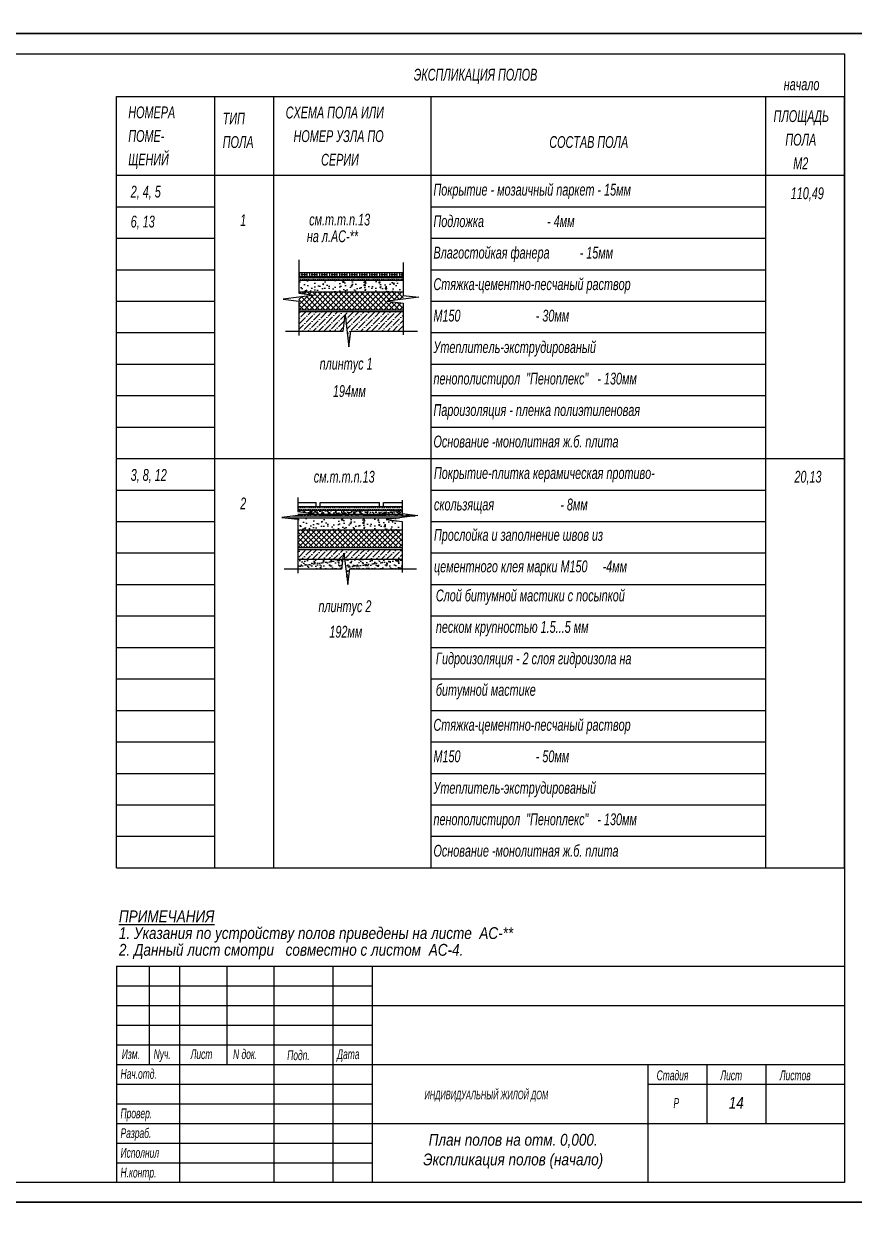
# Model space of a CAD drawing. Header units: millimetres. Extents: x 1582001 to 3303937, y 226471 to 491235.
# Drawn here: x 1854643 to 1875750, y 350400 to 380605 of the extents above; entities that cross this region are included whole.
import ezdxf

# ---------------------------------------------------------------- set-up
doc = ezdxf.new("R2010")
doc.units = ezdxf.units.MM
doc.layers.get('Defpoints').update_dxf_attribs({"color": 255, "lineweight": 30})
for name, color, linetype in [('Rasmer', 135, 'Continuous'), ('Spezifikazia', 250, 'Continuous'), ('Т-Подписи', 7, 'Continuous'), ('Формуляр', 138, 'Continuous')]:
    doc.layers.add(name, color=color, linetype=linetype)
doc.layers.add('Размеры', color=7, linetype='Continuous', lineweight=18)
doc.styles.add('STYLE1', font='ARIALNI.TTF', dxfattribs={"height": 300})

msp = doc.modelspace()

# ---------------------------------------------------------------- hatches: boundary and pattern name
at = {"layer": 'Rasmer', "ltscale": 2}
h = msp.add_hatch(dxfattribs=at)
h.set_pattern_fill('ANSI38', color=256, scale=20, angle=45, style=0)
h.set_pattern_definition([(90, (1467894.63, 401024.284), (-63.5, 1e-14), []), (180, (1467894.63, 401024.284), (-127, -63.5), [158.75, -95.25])])
h.paths.add_polyline_path([(1864288.1, 374183), (1864288.1, 374283), (1861635.8, 374283), (1861635.8, 374183)])
h = msp.add_hatch(dxfattribs=at)
h.set_pattern_fill('DOTS', color=256, scale=30, style=0)
h.set_pattern_definition([(0, (1467894.63, 408831.35), (23.8125, 47.625), [0, -47.625])])
h.paths.add_polyline_path([(1864288.1, 374088.3), (1864288.1, 374183), (1861635.8, 374183), (1861635.8, 374088.3)])
h = msp.add_hatch(dxfattribs=at)
h.set_pattern_fill('AR-CONC', color=256, scale=2, style=0)
h.set_pattern_definition([(50, (1467894.63, 409024.46), (364.36934, -31.87817), [38.1, -419.1]), (355, (1467894.63, 409024.46), (-70.48565, 382.1133), [30.48, -335.28]), (100.451, (1467925, 409021.8), (293.885, 350.23338), [32.38, -356.18]), (46.1842, (1467894.63, 409126.06), (542.1581, -84.08466), [57.15, -628.65]), (96.6356, (1467939.8, 409119.05), (474.8085, 494.8511), [48.57, -534.27]), (351.184, (1467894.63, 409126.06), (474.8092, 494.8502), [45.72, -502.92]), (21, (1467945.43, 409100.66), (303.22976, -204.53104), [38.1, -419.1]), (326, (1467945.43, 409100.66), (123.60406, 368.37593), [30.48, -335.28]), (71.4514, (1467970.7, 409083.6), (426.83298, 163.8457), [32.38, -356.18]), (37.5, (1467894.63, 409024.46), (6.177207, 169.110078), [0, -331.216, 0, -340.36, 0, -336.55]), (7.5, (1467894.63, 409024.46), (133.639325, 200.36115), [0, -194.056, 0, -323.596, 0, -128.27]), (327.5, (1467781.34, 409024.46), (271.18119, -11.45749), [0, -127, 0, -396.24, 0, -525.78]), (317.5, (1467730.54, 409024.46), (296.25836, 50.85298), [0, -165.1, 0, -263.144, 0, -373.38])])
h.paths.add_polyline_path([(1864288.1, 373996.5), (1863888.1, 374046.5), (1864222.2, 374088.3), (1861635.8, 374088.3), (1861635.8, 373788.3), (1864288.1, 373788.3)])
h = msp.add_hatch(dxfattribs=at)
h.set_pattern_fill('ANSI37', color=256, scale=30, style=0)
h.set_pattern_definition([(45, (1467894.63, 409024.46), (-67.35192, 67.35192), []), (135, (1467894.63, 409024.46), (-67.35192, -67.35192), [])])
h.paths.add_polyline_path([(1863888.1, 373552.4), (1864288.1, 373602.4), (1864288.1, 373788.3), (1861635.8, 373788.3), (1861635.8, 373758.1), (1862035.8, 373708.1), (1861635.8, 373658.1), (1861635.8, 373338.3), (1864288.1, 373338.3), (1864288.1, 373502.4)])
h = msp.add_hatch(dxfattribs=at)
h.set_pattern_fill('AR-SAND', color=256, scale=2, style=0)
h.set_pattern_definition([(37.5, (1467863.99, 402982.58), (-3.200063, 97.882647), [0, -77.216, 0, -86.36, 0, -82.55]), (7.5, (1467863.99, 402982.58), (89.904657, 143.36502), [0, -41.656, 0, -69.596, 0, -26.67]), (327.5, (1467801.51, 402982.58), (158.198474, 0.287437), [0, -25.4, 0, -91.44, 0, -119.38]), (317.5, (1467801.5, 402982.58), (152.71129, 44.585865), [0, -12.7, 0, -59.944, 0, -68.58])])
h.paths.add_polyline_path([(1861605.2, 368239.5), (1861605.2, 368210.4), (1862005.2, 368160.4), (1861493.3, 368096.4), (1864591.5, 368096.4), (1864657.4, 368104.6), (1864257.4, 368154.6), (1864257.4, 368239.5)])
h = msp.add_hatch(dxfattribs=at)
h.set_pattern_fill('DOTS', color=256, scale=30, style=0)
h.set_pattern_definition([(0, (1467863.99, 402982.577), (23.8125, 47.625), [0, -47.625])])
h.paths.add_polyline_path([(1864257.4, 368239.5), (1864257.4, 368334.2), (1861605.2, 368334.2), (1861605.2, 368239.5)])
h = msp.add_hatch(dxfattribs=at)
h.set_pattern_fill('AR-CONC', color=256, scale=2, style=0)
h.set_pattern_definition([(50, (1467864, 402982.58), (364.36934, -31.87817), [38.1, -419.1]), (355, (1467864, 402982.58), (-70.48565, 382.1133), [30.48, -335.28]), (100.451, (1467894.35, 402979.92), (293.885, 350.23338), [32.38, -356.18]), (46.1842, (1467864, 403084.18), (542.1581, -84.08466), [57.15, -628.65]), (96.6356, (1467909.17, 403077.17), (474.8085, 494.8511), [48.57, -534.27]), (351.184, (1467864, 403084.2), (474.8092, 494.8502), [45.72, -502.92]), (21, (1467914.8, 403058.78), (303.22976, -204.53104), [38.1, -419.1]), (326, (1467914.8, 403058.78), (123.60406, 368.37593), [30.48, -335.28]), (71.4514, (1467940.06, 403041.73), (426.83298, 163.8457), [32.38, -356.18]), (37.5, (1467863.99, 402982.58), (6.177207, 169.110078), [0, -331.216, 0, -340.36, 0, -336.55]), (7.5, (1467863.99, 402982.58), (133.639325, 200.36115), [0, -194.056, 0, -323.596, 0, -128.27]), (327.5, (1467750.7, 402982.58), (271.18119, -11.45749), [0, -127, 0, -396.24, 0, -525.78]), (317.5, (1467699.9, 402982.58), (296.25836, 50.85298), [0, -165.1, 0, -263.144, 0, -373.38])])
h.paths.add_polyline_path([(1861605.2, 368046.4), (1861605.2, 367746.4), (1864257.4, 367746.4), (1864257.4, 367954.6), (1863857.4, 368004.6), (1864191.5, 368046.4)])
h = msp.add_hatch(dxfattribs=at)
h.set_pattern_fill('ANSI37', color=256, scale=30, style=0)
h.set_pattern_definition([(45, (1467863.99, 402982.58), (-67.35192, 67.35192), []), (135, (1467863.99, 402982.58), (-67.35192, -67.35192), [])])
h.paths.add_polyline_path([(1861605.2, 367746.4), (1861605.2, 367296.4), (1864257.4, 367296.4), (1864257.4, 367746.4)])
h = msp.add_hatch(dxfattribs=at)
h.set_pattern_fill('ANSI36', color=256, scale=30, style=0)
h.set_pattern_definition([(45, (1467856.97, 402982.58), (50.51394, 185.217782), [238.125, -47.625, 0, -47.625])])
h.paths.add_polyline_path([(1864250.4, 367246.4), (1861598.2, 367246.4), (1861598.2, 366996.4), (1864250.4, 366996.4)])
h = msp.add_hatch(dxfattribs=at)
h.set_pattern_fill('AR-SAND', color=256, scale=3, style=0)
h.set_pattern_definition([(37.5, (1467863.99, 402982.58), (-4.800094, 146.82397), [0, -115.824, 0, -129.54, 0, -123.825]), (7.5, (1467863.99, 402982.58), (134.856985, 215.04753), [0, -62.484, 0, -104.394, 0, -40.005]), (327.5, (1467770.26, 402982.58), (237.29771, 0.431155), [0, -38.1, 0, -137.16, 0, -179.07]), (317.5, (1467770.26, 402982.58), (229.06694, 66.8788), [0, -19.05, 0, -89.916, 0, -102.87])])
h.paths.add_polyline_path([(1861605.2, 366996.4), (1861605.2, 366754.1), (1862727.5, 366754.1), (1862757.8, 366996.4)])
h.paths.add_polyline_path([(1864257.4, 366754.1), (1864257.4, 366996.4), (1862797.2, 366996.4), (1862877.5, 366354.1), (1862927.5, 366754.1)])
at = {"layer": 'Размеры', "ltscale": 100}
h = msp.add_hatch(dxfattribs=at)
h.set_pattern_fill('ANSI36', color=256, scale=30, style=0)
h.set_pattern_definition([(45, (1873455.4, 199438.38), (50.51394, 185.21778), [238.125, -47.625, 0, -47.625])])
h.paths.add_polyline_path([(1862908.1, 372396), (1862958.1, 372796), (1864288.1, 372796), (1864288.1, 373288.3), (1861635.8, 373288.3), (1861635.8, 372796), (1862758.1, 372796), (1862808.1, 373196)])

# ---------------------------------------------------------------- linework, layer by layer
at = {"layer": 'Spezifikazia', "ltscale": 100}
for p, q in [((1857000.3, 378754.9), (1875500.3, 378754.9)), ((1857000.3, 375954.9), (1857000.3, 378754.9)), ((1859500.3, 375954.9), (1859500.3, 378754.9)), ((1861000.3, 375954.9), (1861000.3, 378754.9)), ((1865000.3, 375954.9), (1865000.3, 378754.9)), ((1873500.3, 375954.9), (1873500.3, 378754.9)), ((1875500.3, 375954.9), (1875500.3, 378754.9)), ((1875500.3, 359153.9), (1875500.3, 378754.9)), ((1857000.3, 376754.9), (1875500.3, 376754.9)), ((1859500.3, 376754.9), (1859500.3, 376754.9)), ((1861000.3, 376754.9), (1861000.3, 376754.9)), ((1865000.3, 376754.9), (1873500.3, 376754.9)), ((1865092.4, 376754.9), (1872592.4, 376754.9)), ((1865092.4, 376754.9), (1872592.4, 376754.9)), ((1865092.4, 376754.9), (1872592.4, 376754.9)), ((1865092.4, 376754.9), (1872592.4, 376754.9)), ((1857000.3, 359153.9), (1857000.3, 375993.2)), ((1857000.3, 375954.9), (1859500.3, 375954.9)), ((1859500.3, 359153.9), (1859500.3, 375954.9)), ((1861000.3, 359153.9), (1861000.3, 375954.9)), ((1865000.3, 359153.9), (1865000.3, 375954.9)), ((1865000.3, 375954.9), (1873500.3, 375954.9)), ((1865000.3, 375954.9), (1873500.3, 375954.9)), ((1865000.3, 375954.9), (1873500.3, 375954.9)), ((1865000.3, 375954.9), (1873500.3, 375954.9)), ((1873500.3, 359153.9), (1873500.3, 375954.9)), ((1875500.3, 369554.8), (1875500.3, 375954.9)), ((1857000.3, 375154.9), (1859500.3, 375154.9)), ((1865000.3, 375154.9), (1873500.3, 375154.9)), ((1861635.8, 374609.1), (1861635.8, 373758.1)), ((1857000.3, 374354.9), (1859500.3, 374354.9)), ((1857000.3, 374354.9), (1859500.3, 374354.9)), ((1861635.8, 374283), (1864288.1, 374283)), ((1864288.1, 374535.5), (1864288.1, 373702.4)), ((1865000.3, 374354.8), (1873500.3, 374354.8)), ((1861635.8, 374183), (1864288.1, 374183)), ((1861635.8, 374183), (1864288.1, 374183)), ((1861635.8, 374163), (1864288.1, 374163)), ((1861635.8, 374088.3), (1864288.1, 374088.3)), ((1861635.8, 374088.3), (1864222.2, 374088.3)), ((1861635.8, 374088.3), (1864288.1, 374088.3)), ((1862035.8, 373708.1), (1861235.8, 373608.1)), ((1861635.8, 373788.3), (1864288.1, 373788.3)), ((1861635.8, 373758.1), (1862035.8, 373708.1)), ((1864688.1, 373652.4), (1863888.1, 373552.4)), ((1864288.1, 373702.4), (1864688.1, 373652.4)), ((1857000.3, 373554.9), (1859500.3, 373554.9)), ((1861235.8, 373608.1), (1861635.8, 373558.1)), ((1861635.8, 373558.1), (1861635.8, 372685.9)), ((1861635.8, 373338.3), (1864288.1, 373338.3)), ((1863888.1, 373552.4), (1864288.1, 373502.4)), ((1864288.1, 373502.4), (1864288.1, 372700.4)), ((1865000.3, 373554.8), (1873500.3, 373554.8)), ((1861635.8, 373288.3), (1864288.1, 373288.3)), ((1862758.1, 372796), (1862808.1, 373196)), ((1862808.1, 373196), (1862908.1, 372396)), ((1857000.3, 372754.9), (1859500.3, 372754.9)), ((1857000.3, 372754.9), (1859500.3, 372754.9)), ((1861295, 372796), (1862758.1, 372796)), ((1862908.1, 372396), (1862958.1, 372796)), ((1862958.1, 372796), (1864653.1, 372796)), ((1865000.3, 372754.8), (1873500.3, 372754.8)), ((1865000.3, 372754.8), (1873500.3, 372754.8)), ((1865000.3, 372754.8), (1873500.3, 372754.8)), ((1865000.3, 372754.8), (1873500.3, 372754.8)), ((1865000.3, 372754.8), (1873500.3, 372754.8)), ((1857000.3, 371954.9), (1859500.3, 371954.9)), ((1865000.3, 371954.8), (1873500.3, 371954.8)), ((1865000.3, 371954.8), (1873500.3, 371954.8)), ((1865000.3, 371954.8), (1873500.3, 371954.8)), ((1865000.3, 371954.8), (1873500.3, 371954.8)), ((1865000.3, 371954.8), (1873500.3, 371954.8)), ((1865000.3, 371954.8), (1873500.3, 371954.8)), ((1865000.3, 371954.8), (1873500.3, 371954.8)), ((1865000.3, 371954.8), (1873500.3, 371954.8)), ((1857000.3, 371154.9), (1859500.3, 371154.9)), ((1857000.3, 371154.9), (1859500.3, 371154.9)), ((1865000.3, 371154.8), (1873500.3, 371154.8)), ((1865000.3, 371154.8), (1873500.3, 371154.8)), ((1865000.3, 371154.8), (1873500.3, 371154.8)), ((1865000.3, 371154.8), (1873500.3, 371154.8)), ((1865000.3, 371154.8), (1873500.3, 371154.8)), ((1865000.3, 371154.8), (1873500.3, 371154.8)), ((1865000.3, 371154.8), (1873500.3, 371154.8)), ((1865000.3, 371154.8), (1873500.3, 371154.8)), ((1865000.3, 371154.8), (1873500.3, 371154.8)), ((1865000.3, 371154.8), (1873500.3, 371154.8)), ((1865000.3, 371154.8), (1873500.3, 371154.8)), ((1865000.3, 371154.8), (1873500.3, 371154.8)), ((1865000.3, 371154.8), (1873500.3, 371154.8)), ((1865000.3, 371154.8), (1873500.3, 371154.8)), ((1865000.3, 371154.8), (1873500.3, 371154.8)), ((1865000.3, 371154.8), (1873500.3, 371154.8)), ((1865000.3, 371154.8), (1873500.3, 371154.8)), ((1865000.3, 371154.8), (1873500.3, 371154.8)), ((1865000.3, 371154.8), (1873500.3, 371154.8)), ((1865000.3, 371154.8), (1873500.3, 371154.8)), ((1865000.3, 371154.8), (1873500.3, 371154.8)), ((1857000.3, 370354.9), (1859500.3, 370354.9)), ((1865000.3, 370354.8), (1873500.3, 370354.8)), ((1865000.3, 370354.8), (1873500.3, 370354.8)), ((1865000.3, 370354.8), (1873500.3, 370354.8)), ((1865000.3, 370354.8), (1873500.3, 370354.8)), ((1865000.3, 370354.8), (1873500.3, 370354.8)), ((1865000.3, 370354.8), (1873500.3, 370354.8)), ((1865000.3, 370354.8), (1873500.3, 370354.8)), ((1865000.3, 370354.8), (1873500.3, 370354.8)), ((1865000.3, 370354.8), (1873500.3, 370354.8)), ((1865000.3, 370354.8), (1873500.3, 370354.8)), ((1865000.3, 370354.8), (1873500.3, 370354.8)), ((1865000.3, 370354.8), (1873500.3, 370354.8)), ((1865000.3, 370354.8), (1873500.3, 370354.8)), ((1865000.3, 370354.8), (1873500.3, 370354.8)), ((1865000.3, 370354.8), (1873500.3, 370354.8)), ((1865000.3, 370354.8), (1873500.3, 370354.8)), ((1865000.3, 370354.8), (1873500.3, 370354.8)), ((1865000.3, 370354.8), (1873500.3, 370354.8)), ((1865000.3, 370354.8), (1873500.3, 370354.8)), ((1865000.3, 370354.8), (1873500.3, 370354.8)), ((1865000.3, 370354.8), (1873500.3, 370354.8)), ((1857000.3, 369555.1), (1859500.3, 369555.1)), ((1857000.3, 369555.1), (1859500.3, 369555.1)), ((1857000.3, 369555.1), (1859500.3, 369555.1)), ((1857000.3, 369554.9), (1859500.3, 369554.9)), ((1857000.3, 369554.9), (1859500.3, 369554.9)), ((1857000.3, 369554.8), (1875500.3, 369554.8)), ((1865000.3, 369554.8), (1873500.3, 369554.8)), ((1865000.3, 369554.8), (1873500.3, 369554.8)), ((1865000.3, 369554.8), (1873500.3, 369554.8)), ((1865000.3, 369554.8), (1873500.3, 369554.8)), ((1865000.3, 369554.8), (1873500.3, 369554.8)), ((1865000.3, 369554.8), (1873500.3, 369554.8)), ((1865000.3, 369554.8), (1873500.3, 369554.8)), ((1865000.3, 369554.8), (1873500.3, 369554.8)), ((1865000.3, 369554.4), (1873500.3, 369554.4)), ((1865000.3, 369554.4), (1873500.3, 369554.4)), ((1865000.3, 369554.4), (1873500.3, 369554.4)), ((1865000.3, 369554.4), (1873500.3, 369554.4)), ((1865000.3, 369554.4), (1873500.3, 369554.4)), ((1865000.3, 369554.4), (1873500.3, 369554.4)), ((1865000.3, 369554.4), (1873500.3, 369554.4)), ((1865000.3, 369554.4), (1873500.3, 369554.4)), ((1865000.3, 369554.4), (1873500.3, 369554.4)), ((1865000.3, 369554.4), (1873500.3, 369554.4)), ((1865000.3, 369554.4), (1873500.3, 369554.4)), ((1865000.3, 369554.4), (1873500.3, 369554.4)), ((1865000.3, 369554.4), (1873500.3, 369554.4)), ((1865092.4, 369554.8), (1873500.3, 369554.8)), ((1865092.4, 369554.8), (1873500.3, 369554.8)), ((1865092.4, 369554.8), (1873500.3, 369554.8)), ((1865092.4, 369554.8), (1873500.3, 369554.8)), ((1865092.4, 369554.8), (1873500.3, 369554.8)), ((1865092.4, 369554.8), (1873500.3, 369554.8)), ((1865092.4, 369554.8), (1873500.3, 369554.8)), ((1865092.4, 369554.8), (1873500.3, 369554.8)), ((1865092.4, 369554.8), (1873500.3, 369554.8)), ((1865092.4, 369554.4), (1872592.4, 369554.4)), ((1865092.4, 369554.4), (1872592.4, 369554.4)), ((1865092.4, 369554.4), (1872592.4, 369554.4)), ((1865092.4, 369554.4), (1872592.4, 369554.4)), ((1865092.4, 369554.4), (1873500.3, 369554.4)), ((1865092.4, 369554.4), (1873500.3, 369554.4)), ((1865092.4, 369554.4), (1873500.3, 369554.4)), ((1865092.4, 369554.4), (1873500.3, 369554.4)), ((1865092.4, 369554.4), (1873500.3, 369554.4)), ((1865092.4, 369554.4), (1873500.3, 369554.4)), ((1865092.4, 369554.4), (1873500.3, 369554.4)), ((1865092.4, 369554.4), (1873500.3, 369554.4)), ((1865092.4, 369554.4), (1873500.3, 369554.4)), ((1857000.3, 368754.6), (1859500.3, 368754.6)), ((1857000.3, 368754.6), (1859500.3, 368754.6)), ((1857000.3, 368754.6), (1859500.3, 368754.6)), ((1857000.3, 368754.6), (1859500.3, 368754.6)), ((1857000.3, 368754.4), (1859500.3, 368754.4)), ((1857000.3, 368754.4), (1859500.3, 368754.4)), ((1857000.3, 368754.4), (1859500.3, 368754.4)), ((1861605.2, 368567.3), (1861605.2, 368210.4)), ((1865000.3, 368754.4), (1873500.3, 368754.4)), ((1865000.3, 368754.4), (1873500.3, 368754.4)), ((1865000.3, 368754.4), (1873500.3, 368754.4)), ((1865000.3, 368754.4), (1873500.3, 368754.4)), ((1865000.3, 368754.4), (1873500.3, 368754.4)), ((1865000.3, 368754.4), (1873500.3, 368754.4)), ((1865000.3, 368754.4), (1873500.3, 368754.4)), ((1865000.3, 368754.4), (1873500.3, 368754.4)), ((1865000.3, 368754.2), (1873500.3, 368754.2)), ((1865000.3, 368754.2), (1873500.3, 368754.2)), ((1865000.3, 368754.2), (1873500.3, 368754.2)), ((1865000.3, 368754.2), (1873500.3, 368754.2)), ((1865000.3, 368754.2), (1873500.3, 368754.2)), ((1865000.3, 368754.2), (1873500.3, 368754.2)), ((1865000.3, 368754.2), (1873500.3, 368754.2)), ((1865000.3, 368754.2), (1873500.3, 368754.2)), ((1865000.3, 368754.2), (1873500.3, 368754.2)), ((1865000.3, 368754.2), (1873500.3, 368754.2)), ((1861605.2, 368434.2), (1862076.6, 368434.2)), ((1861605.2, 368334.2), (1864257.4, 368334.2)), ((1861605.2, 368334.2), (1864257.4, 368334.2)), ((1861605.2, 368239.5), (1864257.4, 368239.5)), ((1861605.2, 368210.4), (1862005.2, 368160.4)), ((1862076.6, 368334.2), (1862076.6, 368434.2)), ((1862176.6, 368334.2), (1862176.6, 368434.2)), ((1862176.6, 368434.2), (1863686, 368434.2)), ((1863686, 368334.2), (1863686, 368434.2)), ((1863786, 368334.2), (1863786, 368434.2)), ((1863786, 368434.2), (1864257.4, 368434.2)), ((1864257.4, 368493.7), (1864257.4, 368154.6)), ((1857000.3, 367954.6), (1859500.3, 367954.6)), ((1857000.3, 367954.4), (1859500.3, 367954.4)), ((1857000.3, 367954.4), (1859500.3, 367954.4)), ((1862005.2, 368160.4), (1861205.2, 368060.4)), ((1861205.2, 368060.4), (1861605.2, 368010.4)), ((1861317.1, 368046.4), (1864191.5, 368046.4)), ((1861493.3, 368096.4), (1864591.5, 368096.4)), ((1861605.2, 368144.8), (1864257.4, 368144.8)), ((1861605.2, 368096.4), (1864257.4, 368096.4)), ((1861605.2, 368046.4), (1861605.2, 366644)), ((1861605.2, 368046.4), (1864191.5, 368046.4)), ((1861605.2, 368046.4), (1864191.5, 368046.4)), ((1864657.4, 368104.6), (1863857.4, 368004.6)), ((1863857.4, 368004.6), (1864257.4, 367954.6)), ((1864257.4, 368154.6), (1864657.4, 368104.6)), ((1864257.4, 367954.6), (1864257.4, 366658.5)), ((1865000.3, 367954.4), (1873500.3, 367954.4)), ((1865000.3, 367954.2), (1873500.3, 367954.2)), ((1865000.3, 367954.2), (1873500.3, 367954.2)), ((1865000.3, 367954.2), (1873500.3, 367954.2)), ((1865000.3, 367954.2), (1873500.3, 367954.2)), ((1865000.3, 367954.1), (1873500.3, 367954.1)), ((1865000.3, 367954.1), (1873500.3, 367954.1)), ((1865000.3, 367954.1), (1873500.3, 367954.1)), ((1865000.3, 367954.1), (1873500.3, 367954.1)), ((1865000.3, 367954.1), (1873500.3, 367954.1)), ((1865000.3, 367954.1), (1873500.3, 367954.1)), ((1865000.3, 367954.1), (1873500.3, 367954.1)), ((1865000.3, 367954.1), (1873500.3, 367954.1)), ((1865000.3, 367954.1), (1873500.3, 367954.1)), ((1865000.3, 367954.1), (1873500.3, 367954.1)), ((1861605.2, 367746.4), (1864257.4, 367746.4)), ((1861605.2, 367296.4), (1864257.4, 367296.4)), ((1857000.3, 367154.4), (1859500.3, 367154.4)), ((1857000.3, 367154.4), (1859500.3, 367154.4)), ((1857000.3, 367154.4), (1859500.3, 367154.4)), ((1857000.3, 367154.4), (1859500.3, 367154.4)), ((1861605.2, 367246.4), (1864257.4, 367246.4)), ((1861605.2, 366996.4), (1864257.4, 366996.4)), ((1862727.5, 366754.1), (1862777.5, 367154.1)), ((1862777.5, 367154.1), (1862877.5, 366354.1)), ((1865000.3, 367154.6), (1873500.3, 367154.6)), ((1865000.3, 367154.6), (1873500.3, 367154.6)), ((1865000.3, 367154.6), (1873500.3, 367154.6)), ((1865000.3, 367154.6), (1873500.3, 367154.6)), ((1861264.4, 366754.1), (1862727.5, 366754.1)), ((1862877.5, 366354.1), (1862927.5, 366754.1)), ((1862927.5, 366754.1), (1864622.4, 366754.1)), ((1857000.3, 366354.4), (1859500.3, 366354.4)), ((1857000.3, 366354.4), (1859500.3, 366354.4)), ((1865000.3, 366354.6), (1873500.3, 366354.6)), ((1865000.3, 366354.6), (1873500.3, 366354.6)), ((1865000.3, 366354.6), (1873500.3, 366354.6)), ((1865000.3, 366354.6), (1873500.3, 366354.6)), ((1865000.3, 366354.6), (1873500.3, 366354.6)), ((1865000.3, 366354.6), (1873500.3, 366354.6)), ((1865000.3, 366354.6), (1873500.3, 366354.6)), ((1865000.3, 366354.6), (1873500.3, 366354.6)), ((1865000.3, 366354.6), (1873500.3, 366354.6)), ((1865000.3, 366354.6), (1873500.3, 366354.6)), ((1865000.3, 366354.6), (1873500.3, 366354.6)), ((1865000.3, 366354.6), (1873500.3, 366354.6)), ((1865000.3, 366354.6), (1873500.3, 366354.6)), ((1865000.3, 366354.6), (1873500.3, 366354.6)), ((1865000.3, 366354.6), (1873500.3, 366354.6)), ((1857000.3, 365554.4), (1859500.3, 365554.4)), ((1857000.3, 365554.4), (1859500.3, 365554.4)), ((1857000.3, 365554.4), (1859500.3, 365554.4)), ((1857000.3, 365554.4), (1859500.3, 365554.4)), ((1865000.3, 365554.6), (1873500.3, 365554.6)), ((1865000.3, 365554.6), (1873500.3, 365554.6)), ((1865000.3, 365554.6), (1873500.3, 365554.6)), ((1865000.3, 365554.6), (1873500.3, 365554.6)), ((1857000.3, 364754.6), (1859500.3, 364754.6)), ((1857000.3, 364754.4), (1859500.3, 364754.4)), ((1857000.3, 364754.4), (1859500.3, 364754.4)), ((1865000.3, 364754.2), (1873500.3, 364754.2)), ((1865000.3, 364754.2), (1873500.3, 364754.2)), ((1865000.3, 364754.2), (1873500.3, 364754.2)), ((1865000.3, 364754.2), (1873500.3, 364754.2)), ((1865000.3, 364754.2), (1873500.3, 364754.2)), ((1865000.3, 364754.2), (1873500.3, 364754.2)), ((1865000.3, 364754.2), (1873500.3, 364754.2)), ((1865000.3, 364754.2), (1873500.3, 364754.2)), ((1865000.3, 364754.2), (1873500.3, 364754.2)), ((1865000.3, 364754.2), (1873500.3, 364754.2)), ((1865000.3, 364754.2), (1873500.3, 364754.2)), ((1865000.3, 364754.2), (1873500.3, 364754.2)), ((1865000.3, 364754.2), (1873500.3, 364754.2)), ((1865000.3, 364754.2), (1873500.3, 364754.2)), ((1865000.3, 364754.2), (1873500.3, 364754.2)), ((1865000.3, 364754.2), (1873500.3, 364754.2)), ((1865092.4, 364754.2), (1872592.4, 364754.2)), ((1865092.4, 364754.2), (1872592.4, 364754.2)), ((1865092.4, 364754.2), (1872592.4, 364754.2)), ((1865092.4, 364754.2), (1872592.4, 364754.2)), ((1865092.4, 364754.2), (1873500.3, 364754.2)), ((1865092.4, 364754.2), (1873500.3, 364754.2)), ((1865092.4, 364754.2), (1873500.3, 364754.2)), ((1865092.4, 364754.2), (1873500.3, 364754.2)), ((1865092.4, 364754.2), (1873500.3, 364754.2)), ((1865092.4, 364754.2), (1873500.3, 364754.2)), ((1865092.4, 364754.2), (1873500.3, 364754.2)), ((1865092.4, 364754.2), (1873500.3, 364754.2)), ((1865092.4, 364754.2), (1873500.3, 364754.2)), ((1857000.3, 363954.4), (1859500.3, 363954.4)), ((1857000.3, 363954.4), (1859500.3, 363954.4)), ((1857000.3, 363954.4), (1859500.3, 363954.4)), ((1857000.3, 363954.4), (1859500.3, 363954.4)), ((1865000.3, 363954.2), (1873500.3, 363954.2)), ((1865000.3, 363954.2), (1873500.3, 363954.2)), ((1865000.3, 363954.2), (1873500.3, 363954.2)), ((1865000.3, 363954.2), (1873500.3, 363954.2)), ((1857000.3, 363154.4), (1859500.3, 363154.4)), ((1857000.3, 363154.4), (1859500.3, 363154.4)), ((1865000.3, 363154.2), (1873500.3, 363154.2)), ((1865000.3, 363154.2), (1873500.3, 363154.2)), ((1865000.3, 363154.2), (1873500.3, 363154.2)), ((1865000.3, 363154.2), (1873500.3, 363154.2)), ((1857000.3, 362354.4), (1859500.3, 362354.4)), ((1857000.3, 362354.4), (1859500.3, 362354.4)), ((1857000.3, 362354.4), (1859500.3, 362354.4)), ((1857000.3, 362354.4), (1859500.3, 362354.4)), ((1865000.3, 362354.2), (1873500.3, 362354.2)), ((1865000.3, 362354.2), (1873500.3, 362354.2)), ((1865000.3, 362354.2), (1873500.3, 362354.2)), ((1865000.3, 362354.2), (1873500.3, 362354.2)), ((1857000.3, 361554.4), (1859500.3, 361554.4)), ((1865000.3, 361554.2), (1873500.3, 361554.2)), ((1857000.3, 360754.4), (1859500.3, 360754.4)), ((1857000.3, 360754.4), (1859500.3, 360754.4)), ((1865000.3, 360754.2), (1873500.3, 360754.2)), ((1865000.3, 360754.2), (1873500.3, 360754.2)), ((1865000.3, 360754.2), (1873500.3, 360754.2)), ((1865000.3, 360754.2), (1873500.3, 360754.2)), ((1865000.3, 360754.2), (1873500.3, 360754.2)), ((1857000.3, 359954.4), (1859500.3, 359954.4)), ((1857000.3, 359954.4), (1859500.3, 359954.4)), ((1857000.3, 359954.4), (1859500.3, 359954.4)), ((1857000.3, 359954.4), (1859500.3, 359954.4)), ((1865000.3, 359954.2), (1873500.3, 359954.2)), ((1857000.3, 359153.9), (1875500.3, 359153.9))]:
    msp.add_line(p, q, dxfattribs=at)
at = {"layer": 'Spezifikazia', "ltscale": 100, "const_width": 50}
for points in [[(1862139.4, 368120.3), (1862739.5, 368120.3)], [(1863258.9, 368120.3), (1863859.1, 368120.3)]]:
    msp.add_lwpolyline(points, dxfattribs=at)
at = {"layer": 'Формуляр', "color": 0}
for p, q in [((1857000.3, 356654.9), (1857000.3, 351154.9)), ((1857000.3, 356654.9), (1875500.3, 356654.9)), ((1857832.2, 356654.9), (1857832.2, 354154.9)), ((1858600.3, 356654.9), (1858600.3, 351154.9)), ((1859800.3, 356654.9), (1859800.3, 354154.9)), ((1861000.3, 356654.9), (1861000.3, 351154.9)), ((1862500.3, 356654.9), (1862500.3, 351154.9)), ((1863500.3, 356654.9), (1863500.3, 351154.9)), ((1857000.3, 356154.9), (1863500.3, 356154.9)), ((1857000.3, 355654.9), (1875500.3, 355654.9)), ((1857000.3, 355154.9), (1863500.3, 355154.9)), ((1857000.3, 354654.9), (1863500.3, 354654.9)), ((1857000.3, 354154.9), (1875500.3, 354154.9)), ((1870500.3, 354154.9), (1870500.3, 351154.9)), ((1872000.3, 354154.9), (1872000.3, 352654.9)), ((1873500.3, 354154.9), (1873500.3, 352654.9)), ((1857000.3, 353654.9), (1863500.3, 353654.9)), ((1870500.3, 353654.9), (1875500.3, 353654.9)), ((1857000.3, 353154.9), (1863500.3, 353154.9)), ((1857000.3, 352654.9), (1863500.3, 352654.9)), ((1863500.3, 352654.9), (1875500.3, 352654.9)), ((1857000.3, 352154.9), (1863500.3, 352154.9)), ((1857000.3, 351654.9), (1863500.3, 351654.9))]:
    msp.add_line(p, q, dxfattribs=at)
for points in [[(1834000.4, 410054.8), (1876000.3, 410054.8), (1876000.3, 380354.9), (1834000.4, 380354.9)], [(1834000.4, 380354.9), (1876000.3, 380354.9), (1876000.3, 350654.9), (1834000.4, 350654.9)], [(1834000.4, 380354.9), (1876000.3, 380354.9), (1876000.3, 350654.9), (1834000.4, 350654.9)], [(1836000.4, 351154.9), (1836000.4, 379844.8), (1875500.3, 379844.8), (1875500.3, 351154.9)]]:
    msp.add_lwpolyline(points, close=True, dxfattribs=at)
at = {"layer": 'Формуляр'}
msp.add_lwpolyline([(1834000.4, 350654.9), (1876000.3, 350654.9), (1876000.3, 320955), (1834000.4, 320955)], close=True, dxfattribs=at)

# ---------------------------------------------------------------- texts
at = {"color": 0, "ltscale": 2, "insert": (1867082.3, 352391.1), "char_height": 300, "width": 9802.627, "attachment_point": 2, "style": 'STYLE1'}
msp.add_mtext('План полов на отм. 0,000. \\PЭкспликация полов (начало)', dxfattribs=at)
at = {"layer": 'Defpoints', "ltscale": 100, "style": 'STYLE1', "width": 0.8}
for s, p in [('194мм', (1862501.4, 371120.5)), ('192мм', (1862411.2, 365003.5))]:
    msp.add_text(s, height=300, dxfattribs=at).set_placement(p)
at = {"layer": 'Spezifikazia', "ltscale": 100, "style": 'STYLE1', "width": 0.8}
for s, p in [('ЭКСПЛИКАЦИЯ ПОЛОВ', (1864557.1, 379161.3)), ('начало', (1873959, 378915.5)), ('НОМЕРА', (1857300.3, 378203.6)), ('СХЕМА ПОЛА ИЛИ', (1861300.3, 378199.5)), ('ТИП', (1859700.3, 378048.9)), ('ПЛОЩАДЬ', (1873700.3, 378108.2)), ('ПОМЕ-', (1857300.3, 377603.6)), ('НОМЕР УЗЛА ПО', (1861500.3, 377599.5)), ('ПОЛА', (1859700.3, 377448.9)), ('СОСТАВ ПОЛА', (1868000.3, 377448.9)), ('ПОЛА', (1874000.3, 377508.2)), ('ЩЕНИЙ', (1857300.3, 377003.6)), ('СЕРИИ', (1862200.3, 376999.5)), ('М2', (1874200.3, 376908.2)), ('2, 4, 5', (1857361.1, 376189.1)), ('Покрытие - мозаичный паркет - 15мм', (1865056.4, 376237.7)), ('110,49', (1874137.5, 376148.3)), ('1', (1860143.2, 375463.3)), ('см.т.т.п.13', (1861897.2, 375477.9)), ('Подложка                     - 4мм', (1865056.4, 375437.7)), ('6, 13', (1857361.1, 375427.3)), ('на л.АС-**', (1861839.3, 375055)), ('Влагостойкая фанера          - 15мм ', (1865056.4, 374637.5)), ('Стяжка-цементно-песчаный раствор ', (1865056.4, 373837.3)), ('М150                         - 30мм ', (1865056.4, 373037.3)), ('Утеплитель-экструдированый ', (1865056.4, 372237.3)), ('плинтус 1', (1862163.3, 371816.4)), ('пенополистирол  "Пеноплекс"   - 130мм  ', (1865056.4, 371437.3)), ('Пароизоляция - пленка полиэтиленовая', (1865056.4, 370637.3)), ('Основание -монолитная ж.б. плита', (1865056.4, 369837.3)), ('3, 8, 12', (1857361.1, 368988.4)), ('см.т.т.п.13', (1862014, 368943.1)), ('Покрытие-плитка керамическая противо-', (1865069.5, 369037.2)), ('20,13', (1874231, 368942.4)), ('2', (1860143.2, 368263.1)), ('скользящая                      - 8мм', (1865069.5, 368237)), ('Прослойка и заполнение швов из ', (1865069.5, 367463.9)), ('цементного клея марки М150     -4мм ', (1865069.5, 366663.9)), ('Слой битумной мастики с посыпкой ', (1865117.1, 365925.2)), ('плинтус 2', (1862132.7, 365651.9)), ('песком крупностью 1.5...5 мм', (1865117.1, 365125.2)), ('Гидроизоляция - 2 слоя гидроизола на ', (1865117.1, 364324.8)), ('битумной мастике', (1865117.1, 363524.8)), ('Стяжка-цементно-песчаный раствор ', (1865056.4, 362636.8)), ('М150                         - 50мм ', (1865056.4, 361836.8)), ('Утеплитель-экструдированый ', (1865056.4, 361036.8)), ('пенополистирол  "Пеноплекс"   - 130мм  ', (1865056.4, 360236.8)), ('Основание -монолитная ж.б. плита', (1865056.4, 359436.5))]:
    msp.add_text(s, height=300, dxfattribs=at).set_placement(p)
at = {"layer": 'Spezifikazia', "color": 0, "ltscale": 100, "insert": (1857061.1, 358069.3), "char_height": 300, "width": 18500, "attachment_point": 1, "line_spacing_factor": 0.85, "style": 'STYLE1'}
msp.add_mtext('\\pi-1080,l1080,t1080;{\\LПРИМЕЧАНИЯ}\\P1. Указания по устройству полов приведены на листе  АС-** \\P2. Данный лист смотри {\\Fsimplex|c238; }совместно с листом{\\Fsimplex|c238; }АС-4.', dxfattribs=at)
at = {"layer": 'Т-Подписи', "color": 0, "ltscale": 2, "insert": (1872752.4, 353332.6), "char_height": 300, "width": 1500, "attachment_point": 2, "style": 'STYLE1'}
msp.add_mtext('14', dxfattribs=at)
at = {"layer": 'Формуляр', "color": 0, "style": 'STYLE1', "width": 0.75}
for s, height, p in [('Изм.', 250, (1857134.5, 354293)), ('Nуч.', 250, (1857944, 354293)), ('Лист', 250, (1858883.5, 354293)), ('N док.', 250, (1859962.7, 354293)), ('Подп.', 250, (1861338.8, 354266)), ('Дата', 250, (1862607, 354293)), ('Нач.отд.', 250, (1857102.6, 353791.3)), ('Стадия', 250, (1870728.7, 353754.2)), ('Лист', 250, (1872347.6, 353754.2)), ('Листов', 250, (1873858.6, 353754.2)), ('ИНДИВИДУАЛЬНЫЙ ЖИЛОЙ ДОМ', 220, (1864827.5, 353269.9)), ('Р', 250, (1871156.3, 353052.2)), ('Провер.', 250, (1857102.6, 352788)), ('Разраб.', 250, (1857102.6, 352286.4)), ('Исполнил', 250, (1857102.6, 351784.7)), ('Н.контр.', 250, (1857102.6, 351283.1))]:
    msp.add_text(s, height=height, dxfattribs=at).set_placement(p)

doc.saveas('drawing.dxf')
